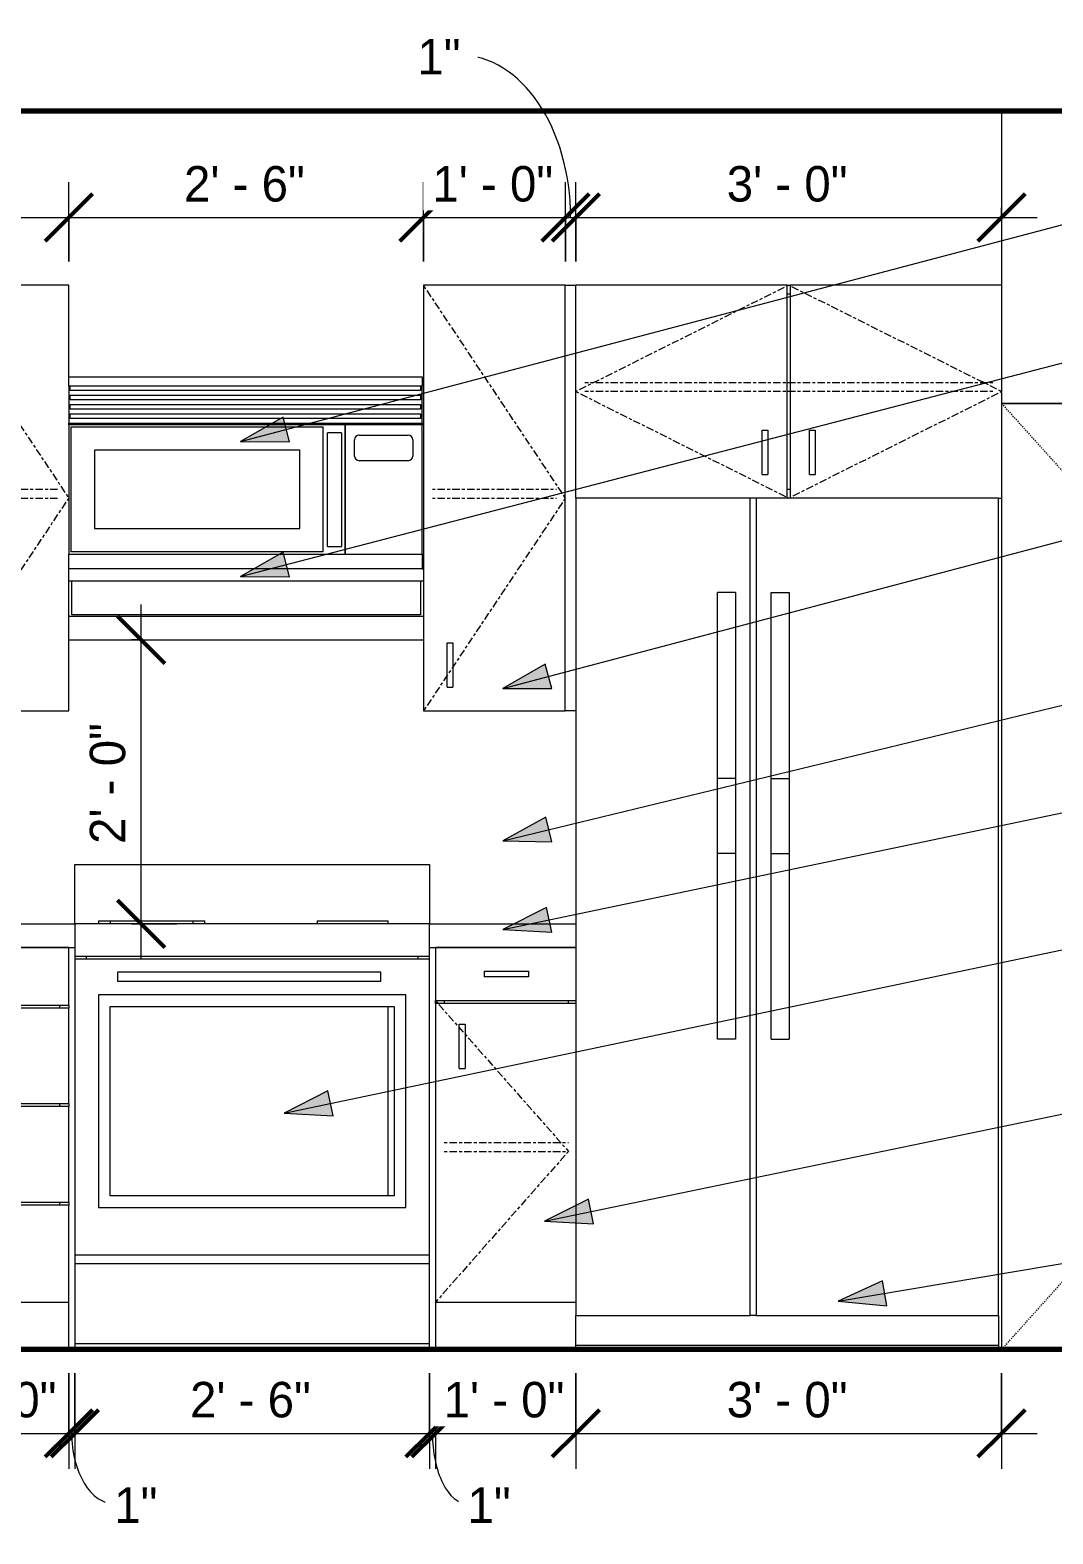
# Model space of a CAD drawing. Header units: inches. Extents: x -3927 to -2736, y 120 to 11438.
# Drawn here: x -3370.3 to -3283.8, y 120.4 to 247.6 of the extents above; entities that cross this region are included whole.
import ezdxf

# ---------------------------------------------------------------- set-up
doc = ezdxf.new("R2010")
doc.units = ezdxf.units.IN
doc.header["$MEASUREMENT"] = 0
doc.linetypes.add('Center', pattern=[1.25, 0.25, -0.1875, 0.625, -0.1875])
doc.linetypes.add('Dash 1_16_', pattern=[0.125, 0.0625, -0.0625])
for name, color, linetype, lineweight in [('0-6', 130, 'Continuous', 5), ('A-ANNO-DIMS', 211, 'Continuous', 9), ('A-ANNO-DIMS-32', 211, 'Continuous', 9), ('A-DOOR-3', 31, 'Continuous', 9), ('A-DOOR-5', 31, 'Dash 1_16_', 9), ('A-FLOR-2', 10, 'Continuous', 70), ('A-WALL', 113, 'Continuous', 18), ('A-WALL-4', 113, 'Continuous', 9), ('G-ANNO-TEXT', 231, 'Continuous', 9), ('Q-CASE', 31, 'Continuous', 9), ('Q-CASE-2', 31, 'Center', 9), ('Q-SPCQ', 91, 'Continuous', 9)]:
    doc.layers.add(name, color=color, linetype=linetype, lineweight=lineweight)
doc.styles.add('Century Gothic', font='ufonts.com_century-gothic.ttf', dxfattribs={"height": 3})
doc.dimstyles.new('OD_1__HACK', dxfattribs={"dimscale": 12, "dimtxt": 3.132505, "dimasz": 0.333333, "dimexe": 0.25, "dimexo": 0.166667, "dimgap": 0.041667, "dimtad": 1, "dimdec": 0, "dimzin": 3, "dimdsep": 46, "dimlunit": 4, "dimtxsty": 'Century Gothic', "dimblk1": 'OBLIQUE', "dimblk2": 'OBLIQUE', "dimsah": 1, "dimcen": 0.09, "dimdle": 0.25, "dimazin": 0, "dimtfac": 1, "dimtdec": 4, "dimtix": 1, "dimtmove": 0, "dimatfit": 3, "dimfxl": 1, "dimtvp": 1, "dimtfill": 1, "dimfrac": 2, "dimtolj": 1, "dimtzin": 0, "dimarcsym": 2})
doc.dimstyles.new('OD_1__HACK_1', dxfattribs={"dimscale": 12, "dimtxt": 3.132505, "dimasz": 0.333333, "dimexe": 0.25, "dimexo": 0.166667, "dimgap": 0.041667, "dimtad": 1, "dimdec": 0, "dimzin": 3, "dimdsep": 46, "dimlunit": 4, "dimtxsty": 'Century Gothic', "dimblk1": 'OBLIQUE', "dimblk2": 'OBLIQUE', "dimsah": 1, "dimcen": 0.09, "dimdle": 0.25, "dimazin": 0, "dimtfac": 1, "dimtdec": 4, "dimtix": 1, "dimtmove": 1, "dimatfit": 3, "dimfxl": 1, "dimtvp": 1, "dimtfill": 1, "dimfrac": 2, "dimtolj": 1, "dimtzin": 0, "dimarcsym": 2})
doc.dimstyles.new('OD_1__HACK_2', dxfattribs={"dimscale": 12, "dimtxt": 3.132505, "dimasz": 0.333333, "dimexe": 0.25, "dimexo": 0.166667, "dimgap": 0.041667, "dimtad": 1, "dimdec": 0, "dimzin": 3, "dimdsep": 46, "dimlunit": 4, "dimtxsty": 'Century Gothic', "dimblk1": 'OBLIQUE', "dimblk2": 'OBLIQUE', "dimsah": 1, "dimcen": 0.09, "dimdle": 0.25, "dimazin": 0, "dimtfac": 1, "dimtdec": 4, "dimtix": 1, "dimtmove": 0, "dimatfit": 3, "dimfxl": 1, "dimtvp": 1, "dimtfill": 1, "dimfrac": 2, "dimtolj": 1, "dimtzin": 0, "dimarcsym": 2})
doc.dimstyles.new('OD_1__HACK_2_1', dxfattribs={"dimscale": 12, "dimtxt": 3.132505, "dimasz": 0.333333, "dimexe": 0.25, "dimexo": 0.166667, "dimgap": 0.041667, "dimtad": 1, "dimdec": 0, "dimzin": 3, "dimdsep": 46, "dimlunit": 4, "dimtxsty": 'Century Gothic', "dimblk1": 'OBLIQUE', "dimblk2": 'OBLIQUE', "dimsah": 1, "dimcen": 0.09, "dimdle": 0.25, "dimazin": 0, "dimtfac": 1, "dimtdec": 4, "dimtix": 1, "dimtmove": 1, "dimatfit": 3, "dimfxl": 1, "dimtvp": 1, "dimtfill": 1, "dimfrac": 2, "dimtolj": 1, "dimtzin": 0, "dimarcsym": 2})

# ---------------------------------------------------------------- blocks, each defined once
blk = doc.blocks.new('CTR - 1st Phase - Shell_rvt-2-2ND _ 3RD FLOOR - 1BD D  - ADA TYPE B - KITCHEN SIDE WALL')
at = {"layer": 'A-FLOR-2'}
for p, q in [((-11363.4, 240.75), (-11198.43, 240.75)), ((-11198.43, 136), (-11363.4, 136))]:
    blk.add_line(p, q, dxfattribs=at)
blk = doc.blocks.new('SWING - SINGLE - FLUSH - 36_ x 80_ - OFFSET PIVOT DOOR AT MAGIC PAK AND WASHER_DRYER-3199415-2ND _ 3RD FLOOR - 1BD D  - ADA TYPE B - KITCHEN SIDE WALL')
at = {"layer": 'A-DOOR-3'}
for p, q in [((-11198.45, 216), (-11234.36, 216)), ((-11234.36, 216), (-11234.36, 136))]:
    blk.add_line(p, q, dxfattribs=at)
at = {"layer": 'A-DOOR-5'}
for p, q in [((-11234.36, 216), (-11198.45, 176.1)), ((-11234.36, 136), (-11198.45, 175.9))]:
    blk.add_line(p, q, dxfattribs=at)
blk = doc.blocks.new('Refrigerator_-_Side-by-Side_6047 - 36_ X 30_-345559-2ND _ 3RD FLOOR - 1BD D  - ADA TYPE B - KITCHEN SIDE WALL')
at = {"layer": 'Q-SPCQ'}
for p, q in [((-11255.61, 208), (-11270.36, 208)), ((-11270.36, 208), (-11270.36, 138.87)), ((-11255.11, 208), (-11255.61, 208)), ((-11255.61, 138.87), (-11255.61, 208)), ((-11234.61, 208), (-11255.11, 208)), ((-11255.11, 208), (-11255.11, 138.87)), ((-11234.61, 138.87), (-11234.61, 208)), ((-11258.38, 184.29), (-11258.38, 200)), ((-11256.87, 200), (-11258.38, 200)), ((-11256.87, 200), (-11256.87, 184.29)), ((-11253.84, 184.29), (-11253.84, 200)), ((-11253.84, 200), (-11252.33, 200)), ((-11252.33, 200), (-11252.33, 184.29)), ((-11258.38, 177.94), (-11258.38, 184.29)), ((-11256.87, 184.29), (-11258.38, 184.29)), ((-11256.87, 184.29), (-11256.87, 177.94)), ((-11253.84, 177.94), (-11253.84, 184.29)), ((-11253.84, 184.29), (-11252.33, 184.29)), ((-11252.33, 184.29), (-11252.33, 177.94)), ((-11258.38, 162.23), (-11258.38, 177.94)), ((-11256.87, 177.94), (-11258.38, 177.94)), ((-11256.87, 177.94), (-11256.87, 162.23)), ((-11253.84, 162.23), (-11253.84, 177.94)), ((-11253.84, 177.94), (-11252.33, 177.94)), ((-11252.33, 177.94), (-11252.33, 162.23)), ((-11256.87, 162.23), (-11258.38, 162.23)), ((-11253.84, 162.23), (-11252.33, 162.23)), ((-11270.36, 136.37), (-11270.36, 138.87)), ((-11270.36, 138.87), (-11255.61, 138.87)), ((-11255.11, 138.87), (-11255.61, 138.87)), ((-11255.11, 138.87), (-11234.61, 138.87)), ((-11234.61, 138.87), (-11234.61, 136.37)), ((-11270.36, 136.37), (-11234.61, 136.37)), ((-11270.36, 136), (-11270.36, 136.37)), ((-11234.61, 136.37), (-11234.61, 136))]:
    blk.add_line(p, q, dxfattribs=at)
blk = doc.blocks.new('30quot_MicrowaveVent_11166 - 70cm miele oven-2322118-2ND _ 3RD FLOOR - 1BD D  - ADA TYPE B - KITCHEN SIDE WALL')
at = {"layer": 'Q-CASE'}
for p, q in [((-11313.24, 217.47), (-11313.24, 218.26)), ((-11313.24, 218.26), (-11283.36, 218.26)), ((-11313.12, 217.47), (-11313.24, 217.47)), ((-11313.24, 217.47), (-11313.24, 214.32)), ((-11313.12, 217.08), (-11313.12, 217.47)), ((-11283.48, 217.47), (-11313.12, 217.47)), ((-11283.36, 217.47), (-11283.48, 217.47)), ((-11283.48, 217.47), (-11283.48, 217.08)), ((-11283.36, 218.26), (-11283.36, 217.47)), ((-11283.36, 214.32), (-11283.36, 217.47)), ((-11283.48, 217.08), (-11313.12, 217.08)), ((-11313.12, 216.29), (-11313.12, 216.69)), ((-11313.12, 216.69), (-11283.48, 216.69)), ((-11283.48, 216.29), (-11313.12, 216.29)), ((-11283.48, 216.69), (-11283.48, 216.29)), ((-11313.12, 215.5), (-11313.12, 215.9)), ((-11313.12, 215.9), (-11283.48, 215.9)), ((-11283.48, 215.5), (-11313.12, 215.5)), ((-11313.12, 214.72), (-11313.12, 215.11)), ((-11313.12, 215.11), (-11283.48, 215.11)), ((-11283.48, 215.9), (-11283.48, 215.5)), ((-11283.48, 215.11), (-11283.48, 214.72)), ((-11313.24, 214.32), (-11283.36, 214.32)), ((-11313.24, 214.2), (-11313.24, 214.32)), ((-11289.85, 214.2), (-11313.24, 214.2)), ((-11313.24, 214.2), (-11313.24, 203.26)), ((-11283.48, 214.72), (-11313.12, 214.72)), ((-11313.04, 203.46), (-11313.04, 214.01)), ((-11313.04, 214.01), (-11291.74, 214.01)), ((-11291.74, 214.01), (-11291.74, 203.46)), ((-11289.85, 203.26), (-11289.85, 214.2)), ((-11283.36, 214.2), (-11289.85, 214.2)), ((-11289.85, 214.2), (-11289.85, 203.26)), ((-11283.36, 214.32), (-11283.36, 214.2)), ((-11283.36, 203.26), (-11283.36, 214.2)), ((-11291.35, 203.91), (-11291.35, 213.51)), ((-11290.16, 213.51), (-11291.35, 213.51)), ((-11290.16, 213.51), (-11290.16, 203.91)), ((-11289.07, 211.55), (-11289.07, 212.93)), ((-11288.67, 213.32), (-11284.54, 213.32)), ((-11284.14, 212.93), (-11284.14, 211.55)), ((-11293.71, 212.04), (-11311.07, 212.04)), ((-11311.07, 212.04), (-11311.07, 205.43)), ((-11293.71, 212.04), (-11311.07, 212.04)), ((-11311.07, 212.04), (-11311.07, 205.43)), ((-11293.71, 205.43), (-11293.71, 212.04)), ((-11293.71, 205.43), (-11293.71, 212.04)), ((-11284.54, 211.15), (-11288.67, 211.15)), ((-11311.07, 205.43), (-11293.71, 205.43)), ((-11311.07, 205.43), (-11293.71, 205.43)), ((-11291.35, 203.91), (-11290.16, 203.91)), ((-11313.24, 203.26), (-11289.85, 203.26)), ((-11313.24, 202), (-11313.24, 203.26)), ((-11291.74, 203.46), (-11313.04, 203.46)), ((-11289.85, 203.26), (-11283.36, 203.26)), ((-11283.36, 203.26), (-11283.36, 202)), ((-11283.36, 202), (-11313.24, 202))]:
    blk.add_line(p, q, dxfattribs=at)
for centre, start, end in [((-11288.67, 212.93), 90, 180), ((-11284.54, 212.93), 0, 90), ((-11288.67, 211.55), 180, 270), ((-11284.54, 211.55), 270, 0)]:
    blk.add_arc(centre, 0.394, start, end, dxfattribs=at)
blk = doc.blocks.new('300 Series Wall Hung Cabinet_302 - 24_ X 36_-2573584-2ND _ 3RD FLOOR - 1BD D  - ADA TYPE B - KITCHEN SIDE WALL')
at = {"layer": 'Q-CASE'}
for p, q in [((-11337.24, 226), (-11337.24, 190)), ((-11325.36, 226), (-11337.24, 226)), ((-11325.36, 190), (-11325.36, 226)), ((-11325.36, 226), (-11325.11, 226)), ((-11325.11, 225.25), (-11325.36, 225.25)), ((-11325.11, 226), (-11325.11, 190)), ((-11313.24, 226), (-11325.11, 226)), ((-11313.24, 218.26), (-11313.24, 226)), ((-11313.24, 200.5), (-11313.24, 202)), ((-11313.24, 190), (-11313.24, 196)), ((-11327.49, 195.75), (-11327, 195.75)), ((-11327.49, 192), (-11327.49, 195.75)), ((-11327, 195.75), (-11327, 192)), ((-11323.49, 195.75), (-11323, 195.75)), ((-11323.49, 192), (-11323.49, 195.75)), ((-11323, 195.75), (-11323, 192)), ((-11327.49, 192), (-11327, 192)), ((-11325.36, 190.75), (-11325.11, 190.75)), ((-11323.49, 192), (-11323, 192)), ((-11337.24, 190), (-11325.36, 190)), ((-11325.11, 190), (-11325.36, 190)), ((-11325.11, 190), (-11313.24, 190))]:
    blk.add_line(p, q, dxfattribs=at)
at = {"layer": 'Q-CASE-2'}
for p, q in [((-11337.24, 208), (-11325.24, 226)), ((-11325.24, 226), (-11313.24, 208)), ((-11336.49, 208.75), (-11313.99, 208.75)), ((-11325.24, 190), (-11337.24, 208)), ((-11336.49, 208), (-11313.99, 208)), ((-11313.24, 208), (-11325.24, 190))]:
    blk.add_line(p, q, dxfattribs=at)
blk = doc.blocks.new('Single Door 1 Drawer 211 - 211 Base Cabinet Single Door1 Drawer 12_-2709705-2ND _ 3RD FLOOR - 1BD D  - ADA TYPE B - KITCHEN SIDE WALL')
at = {"layer": 'Q-CASE'}
for p, q in [((-11282.23, 170), (-11282.23, 165.5)), ((-11270.36, 170), (-11282.23, 170)), ((-11278.11, 168), (-11274.36, 168)), ((-11278.11, 168), (-11278.11, 167.5)), ((-11274.36, 168), (-11274.36, 167.5)), ((-11274.36, 167.5), (-11278.11, 167.5)), ((-11282.23, 165.5), (-11270.36, 165.5)), ((-11282.23, 165.25), (-11282.23, 165.5)), ((-11281.48, 165.5), (-11281.48, 165.25)), ((-11270.98, 165.25), (-11270.98, 165.5)), ((-11282.23, 165.25), (-11282.23, 140)), ((-11270.36, 165.25), (-11282.23, 165.25)), ((-11280.22, 163.5), (-11279.73, 163.5)), ((-11280.22, 159.75), (-11280.22, 163.5)), ((-11279.73, 163.5), (-11279.73, 159.75)), ((-11280.22, 159.75), (-11279.73, 159.75)), ((-11282.23, 140), (-11270.36, 140)), ((-11282.23, 140), (-11282.23, 136))]:
    blk.add_line(p, q, dxfattribs=at)
at = {"layer": 'Q-CASE-2'}
for p, q in [((-11282.23, 165.5), (-11270.98, 152.75)), ((-11270.98, 152.75), (-11282.23, 140)), ((-11281.48, 153.5), (-11270.98, 153.5)), ((-11281.48, 152.75), (-11270.98, 152.75))]:
    blk.add_line(p, q, dxfattribs=at)
blk = doc.blocks.new('Base Cabinet 4 Drawer 254 - Base Cabinet 4 Drawer 254 12_-2556189-2ND _ 3RD FLOOR - 1BD D  - ADA TYPE B - KITCHEN SIDE WALL')
at = {"layer": 'Q-CASE'}
for p, q in [((-11313.24, 170), (-11325.24, 170)), ((-11325.24, 170), (-11325.24, 165.12)), ((-11313.24, 165.12), (-11313.24, 170)), ((-11321.11, 167.75), (-11317.36, 167.75)), ((-11321.11, 167.25), (-11321.11, 167.75)), ((-11317.36, 167.25), (-11321.11, 167.25)), ((-11317.36, 167.25), (-11317.36, 167.75)), ((-11325.24, 165.12), (-11313.24, 165.12)), ((-11313.24, 164.87), (-11325.24, 164.87)), ((-11325.24, 164.87), (-11325.24, 156.79)), ((-11324.49, 165.12), (-11324.49, 164.87)), ((-11313.99, 164.87), (-11313.99, 165.12)), ((-11313.24, 165.12), (-11313.24, 164.87)), ((-11313.24, 156.79), (-11313.24, 164.87)), ((-11321.11, 161.09), (-11317.36, 161.09)), ((-11321.11, 160.58), (-11321.11, 161.09)), ((-11317.36, 160.58), (-11321.11, 160.58)), ((-11317.36, 160.58), (-11317.36, 161.09)), ((-11325.24, 156.79), (-11313.24, 156.79)), ((-11313.24, 156.54), (-11325.24, 156.54)), ((-11325.24, 156.54), (-11325.24, 148.46)), ((-11324.49, 156.79), (-11324.49, 156.54)), ((-11313.99, 156.54), (-11313.99, 156.79)), ((-11313.24, 156.79), (-11313.24, 156.54)), ((-11313.24, 148.46), (-11313.24, 156.54)), ((-11321.11, 152.75), (-11317.36, 152.75)), ((-11321.11, 152.25), (-11321.11, 152.75)), ((-11317.36, 152.25), (-11317.36, 152.75)), ((-11317.36, 152.25), (-11321.11, 152.25)), ((-11325.24, 148.46), (-11313.24, 148.46)), ((-11313.24, 148.21), (-11325.24, 148.21)), ((-11325.24, 148.21), (-11325.24, 140)), ((-11324.49, 148.46), (-11324.49, 148.21)), ((-11313.99, 148.21), (-11313.99, 148.46)), ((-11313.24, 148.46), (-11313.24, 148.21)), ((-11313.24, 140), (-11313.24, 148.21)), ((-11321.11, 144.42), (-11317.36, 144.42)), ((-11321.11, 143.92), (-11321.11, 144.42)), ((-11317.36, 143.92), (-11321.11, 143.92)), ((-11317.36, 143.92), (-11317.36, 144.42)), ((-11325.24, 140), (-11313.24, 140)), ((-11313.24, 136), (-11313.24, 140))]:
    blk.add_line(p, q, dxfattribs=at)
blk = doc.blocks.new('300 Series Wall Hung Cabinet_302 - 18_ x 36_-2359323-2ND _ 3RD FLOOR - 1BD D  - ADA TYPE B - KITCHEN SIDE WALL')
at = {"layer": 'Q-CASE'}
for p, q in [((-11252.48, 226), (-11270.36, 226)), ((-11252.48, 208), (-11252.48, 226)), ((-11252.48, 226), (-11252.23, 226)), ((-11252.23, 225.25), (-11252.48, 225.25)), ((-11234.36, 226), (-11252.23, 226)), ((-11252.23, 226), (-11252.23, 208)), ((-11254.6, 213.75), (-11254.11, 213.75)), ((-11254.6, 210), (-11254.6, 213.75)), ((-11254.11, 213.75), (-11254.11, 210)), ((-11250.6, 213.75), (-11250.11, 213.75)), ((-11250.6, 210), (-11250.6, 213.75)), ((-11250.11, 213.75), (-11250.11, 210)), ((-11254.6, 210), (-11254.11, 210)), ((-11250.6, 210), (-11250.11, 210)), ((-11252.48, 208.75), (-11252.23, 208.75)), ((-11234.61, 208), (-11234.36, 208))]:
    blk.add_line(p, q, dxfattribs=at)
at = {"layer": 'Q-CASE-2'}
for p, q in [((-11252.36, 226), (-11270.36, 217)), ((-11234.36, 217), (-11252.36, 226)), ((-11235.11, 217.75), (-11269.61, 217.75)), ((-11270.36, 217), (-11252.36, 208)), ((-11235.11, 217), (-11269.61, 217)), ((-11252.36, 208), (-11234.36, 217))]:
    blk.add_line(p, q, dxfattribs=at)
blk = doc.blocks.new('300 Series Wall Hung Cabinet_301 - 12_-2216986-2ND _ 3RD FLOOR - 1BD D  - ADA TYPE B - KITCHEN SIDE WALL')
at = {"layer": 'Q-CASE'}
for p, q in [((-11283.24, 226), (-11283.24, 200.5)), ((-11271.25, 226), (-11283.24, 226)), ((-11283.24, 196), (-11283.24, 190)), ((-11281.24, 195.75), (-11280.75, 195.75)), ((-11281.24, 192), (-11281.24, 195.75)), ((-11280.75, 195.75), (-11280.75, 192)), ((-11281.24, 192), (-11280.75, 192)), ((-11283.24, 190), (-11271.25, 190))]:
    blk.add_line(p, q, dxfattribs=at)
at = {"layer": 'Q-CASE-2'}
for p, q in [((-11271.25, 208.02), (-11283.24, 226)), ((-11282.49, 208.75), (-11271.99, 208.75)), ((-11271.25, 207.98), (-11283.24, 190)), ((-11282.49, 208), (-11271.99, 208))]:
    blk.add_line(p, q, dxfattribs=at)
blk = doc.blocks.new('Cabinet Filler50 - Cabinet Filler-2794800-2ND _ 3RD FLOOR - 1BD D  - ADA TYPE B - KITCHEN SIDE WALL')
at = {"layer": 'A-WALL'}
for p, q in [((-11271.25, 226), (-11270.36, 226)), ((-11271.25, 190), (-11271.25, 226)), ((-11270.36, 208), (-11270.36, 226)), ((-11270.36, 190), (-11271.25, 190))]:
    blk.add_line(p, q, dxfattribs=at)
blk = doc.blocks.new('Range_Hood_386 - 30_ Wide-2577799-2ND _ 3RD FLOOR - 1BD D  - ADA TYPE B - KITCHEN SIDE WALL')
at = {"layer": 'Q-SPCQ'}
for p, q in [((-11313.24, 201), (-11312.99, 201)), ((-11312.99, 201), (-11283.49, 201)), ((-11312.99, 198.12), (-11312.99, 201)), ((-11283.49, 201), (-11283.24, 201)), ((-11283.49, 201), (-11283.49, 198.12)), ((-11283.36, 202), (-11283.24, 202)), ((-11313.24, 198), (-11313.24, 200.5)), ((-11283.24, 200.5), (-11283.24, 198)), ((-11313.24, 196), (-11313.24, 198)), ((-11313.24, 198), (-11283.24, 198)), ((-11283.49, 198.12), (-11312.99, 198.12)), ((-11283.24, 198), (-11283.24, 196)), ((-11313.24, 196), (-11283.24, 196))]:
    blk.add_line(p, q, dxfattribs=at)
blk = doc.blocks.new('DIMBLOCK26-2ND _ 3RD FLOOR - 1BD D  - ADA TYPE B - KITCHEN SIDE WALL')
at = {"layer": 'A-ANNO-DIMS-32'}
for p, q in [((-3391.06, 228), (-3391.06, 234.72)), ((-3367.06, 228), (-3367.06, 234.72)), ((-3391.06, 231.72), (-3367.06, 231.72)), ((-3391.06, 231.72), (-3391.06, 228)), ((-3367.06, 231.72), (-3367.06, 228))]:
    blk.add_line(p, q, dxfattribs=at)
at = {"layer": 'A-ANNO-DIMS-32', "lineweight": 50}
for p, q in [((-3391.06, 231.72), (-3389.06, 233.72)), ((-3367.06, 231.72), (-3365.06, 233.72)), ((-3391.06, 231.72), (-3393.06, 229.72)), ((-3367.06, 231.72), (-3369.06, 229.72))]:
    blk.add_line(p, q, dxfattribs=at)
at = {"layer": 'A-ANNO-DIMS-32', "color": 0, "insert": (-3384.31, 236.07), "char_height": 3, "width": 12.5897, "attachment_point": 1, "line_spacing_factor": 0.984502, "style": 'Century Gothic', "bg_fill": 3, "box_fill_scale": 1.25, "bg_fill_color": 256, "bg_fill_true_color": 13158600, "bg_fill_transparency": 0}
blk.add_mtext('2\' - 0"', dxfattribs=at)
blk = doc.blocks.new('_Oblique')
at = {"color": 0, "linetype": 'ByBlock', "lineweight": -2}
blk.add_line((-0.5, -0.5), (0.5, 0.5), dxfattribs=at)
blk = doc.blocks.new('DIMBLOCK27-2ND _ 3RD FLOOR - 1BD D  - ADA TYPE B - KITCHEN SIDE WALL')
at = {"layer": 'A-ANNO-DIMS-32'}
for p, q in [((-3367.06, 228), (-3367.06, 234.72)), ((-3337.06, 228), (-3337.06, 234.72)), ((-3367.06, 231.72), (-3337.06, 231.72)), ((-3367.06, 231.72), (-3367.06, 228)), ((-3337.06, 231.72), (-3337.06, 228))]:
    blk.add_line(p, q, dxfattribs=at)
at = {"layer": 'A-ANNO-DIMS-32', "lineweight": 50}
for p, q in [((-3367.06, 231.72), (-3365.06, 233.72)), ((-3337.06, 231.72), (-3335.06, 233.72)), ((-3367.06, 231.72), (-3369.06, 229.72)), ((-3337.06, 231.72), (-3339.06, 229.72))]:
    blk.add_line(p, q, dxfattribs=at)
at = {"layer": 'A-ANNO-DIMS-32', "color": 0, "insert": (-3357.31, 236.07), "char_height": 3, "width": 12.5897, "attachment_point": 1, "line_spacing_factor": 0.984502, "style": 'Century Gothic', "bg_fill": 3, "box_fill_scale": 1.25, "bg_fill_color": 256, "bg_fill_true_color": 13158600, "bg_fill_transparency": 0}
blk.add_mtext('2\' - 6"', dxfattribs=at)
blk = doc.blocks.new('DIMBLOCK28-2ND _ 3RD FLOOR - 1BD D  - ADA TYPE B - KITCHEN SIDE WALL')
at = {"layer": 'A-ANNO-DIMS-32'}
for p, q in [((-3337.06, 228), (-3337.06, 234.72)), ((-3325.06, 228), (-3325.06, 234.72)), ((-3337.06, 231.72), (-3325.06, 231.72)), ((-3337.06, 231.72), (-3337.06, 228)), ((-3325.06, 231.72), (-3325.06, 228))]:
    blk.add_line(p, q, dxfattribs=at)
at = {"layer": 'A-ANNO-DIMS-32', "lineweight": 50}
for p, q in [((-3337.06, 231.72), (-3335.06, 233.72)), ((-3325.06, 231.72), (-3323.06, 233.72)), ((-3337.06, 231.72), (-3339.06, 229.72)), ((-3325.06, 231.72), (-3327.06, 229.72))]:
    blk.add_line(p, q, dxfattribs=at)
at = {"layer": 'A-ANNO-DIMS-32', "color": 0, "insert": (-3336.31, 236.07), "char_height": 3, "width": 12.5897, "attachment_point": 1, "line_spacing_factor": 0.984502, "style": 'Century Gothic', "bg_fill": 3, "box_fill_scale": 1.25, "bg_fill_color": 256, "bg_fill_true_color": 13158600, "bg_fill_transparency": 0}
blk.add_mtext('1\' - 0"', dxfattribs=at)
blk = doc.blocks.new('DIMBLOCK29-2ND _ 3RD FLOOR - 1BD D  - ADA TYPE B - KITCHEN SIDE WALL')
at = {"layer": 'A-ANNO-DIMS-32'}
for p, q in [((-3325.06, 228), (-3325.06, 234.72)), ((-3324.18, 228), (-3324.18, 234.72)), ((-3325.06, 231.72), (-3324.18, 231.72)), ((-3325.06, 231.72), (-3325.06, 228)), ((-3324.18, 231.72), (-3324.18, 228))]:
    blk.add_line(p, q, dxfattribs=at)
at = {"layer": 'A-ANNO-DIMS-32', "lineweight": 50}
for p, q in [((-3325.06, 231.72), (-3323.06, 233.72)), ((-3324.18, 231.72), (-3322.18, 233.72)), ((-3325.06, 231.72), (-3327.06, 229.72)), ((-3324.18, 231.72), (-3326.18, 229.72))]:
    blk.add_line(p, q, dxfattribs=at)
at = {"layer": 'A-ANNO-DIMS-32'}
blk.add_ellipse((-3333.95, 231.72), major_axis=(0, 13.71), ratio=0.680537, start_param=4.712389, end_param=6.283185, dxfattribs=at)
at = {"layer": 'A-ANNO-DIMS-32', "color": 0, "insert": (-3337.58, 246.82), "char_height": 3, "width": 4.3557, "attachment_point": 1, "line_spacing_factor": 0.984502, "style": 'Century Gothic', "bg_fill": 3, "box_fill_scale": 1.25, "bg_fill_color": 256, "bg_fill_true_color": 13158600, "bg_fill_transparency": 0}
blk.add_mtext('1"', dxfattribs=at)
blk = doc.blocks.new('DIMBLOCK30-2ND _ 3RD FLOOR - 1BD D  - ADA TYPE B - KITCHEN SIDE WALL')
at = {"layer": 'A-ANNO-DIMS-32'}
for p, q in [((-3324.18, 228), (-3324.18, 234.72)), ((-3324.18, 231.72), (-3285.18, 231.72)), ((-3324.18, 231.72), (-3324.18, 228)), ((-3288.18, 232.55), (-3288.18, 228.72)), ((-3288.18, 231.72), (-3288.18, 232.55))]:
    blk.add_line(p, q, dxfattribs=at)
at = {"layer": 'A-ANNO-DIMS-32', "lineweight": 50}
for p, q in [((-3324.18, 231.72), (-3322.18, 233.72)), ((-3288.18, 231.72), (-3286.18, 233.72)), ((-3324.18, 231.72), (-3326.18, 229.72)), ((-3288.18, 231.72), (-3290.18, 229.72))]:
    blk.add_line(p, q, dxfattribs=at)
at = {"layer": 'A-ANNO-DIMS-32', "color": 0, "insert": (-3311.42, 236.07), "char_height": 3, "width": 12.5897, "attachment_point": 1, "line_spacing_factor": 0.984502, "style": 'Century Gothic', "bg_fill": 3, "box_fill_scale": 1.25, "bg_fill_color": 256, "bg_fill_true_color": 13158600, "bg_fill_transparency": 0}
blk.add_mtext('3\' - 0"', dxfattribs=at)
blk = doc.blocks.new('DIMBLOCK34-2ND _ 3RD FLOOR - 1BD D  - ADA TYPE B - KITCHEN SIDE WALL')
at = {"layer": 'A-ANNO-DIMS-32'}
for p, q in [((-3379.06, 134), (-3379.06, 125.91)), ((-3379.06, 128.91), (-3379.06, 134)), ((-3367.06, 134), (-3367.06, 125.91)), ((-3367.06, 128.91), (-3367.06, 134)), ((-3379.06, 128.91), (-3367.06, 128.91))]:
    blk.add_line(p, q, dxfattribs=at)
at = {"layer": 'A-ANNO-DIMS-32', "lineweight": 50}
for p, q in [((-3379.06, 128.91), (-3377.06, 130.91)), ((-3367.06, 128.91), (-3365.06, 130.91)), ((-3379.06, 128.91), (-3381.06, 126.91)), ((-3367.06, 128.91), (-3369.06, 126.91))]:
    blk.add_line(p, q, dxfattribs=at)
at = {"layer": 'A-ANNO-DIMS-32', "color": 0, "insert": (-3378.31, 133.26), "char_height": 3, "width": 12.5897, "attachment_point": 1, "line_spacing_factor": 0.984502, "style": 'Century Gothic', "bg_fill": 3, "box_fill_scale": 1.25, "bg_fill_color": 256, "bg_fill_true_color": 13158600, "bg_fill_transparency": 0}
blk.add_mtext('1\' - 0"', dxfattribs=at)
blk = doc.blocks.new('DIMBLOCK35-2ND _ 3RD FLOOR - 1BD D  - ADA TYPE B - KITCHEN SIDE WALL')
at = {"layer": 'A-ANNO-DIMS-32'}
for p, q in [((-3367.06, 134), (-3367.06, 125.91)), ((-3367.06, 128.91), (-3367.06, 134)), ((-3366.55, 134), (-3366.55, 125.91)), ((-3366.55, 128.91), (-3366.55, 134)), ((-3367.06, 128.91), (-3366.55, 128.91))]:
    blk.add_line(p, q, dxfattribs=at)
at = {"layer": 'A-ANNO-DIMS-32', "lineweight": 50}
for p, q in [((-3367.06, 128.91), (-3365.06, 130.91)), ((-3366.55, 128.91), (-3364.55, 130.91)), ((-3367.06, 128.91), (-3369.06, 126.91)), ((-3366.55, 128.91), (-3368.55, 126.91))]:
    blk.add_line(p, q, dxfattribs=at)
at = {"layer": 'A-ANNO-DIMS-32'}
blk.add_ellipse((-3363.21, 128.91), major_axis=(0, 5.95), ratio=0.604594, start_param=1.570796, end_param=3.141593, dxfattribs=at)
at = {"layer": 'A-ANNO-DIMS-32', "color": 0, "insert": (-3363.21, 124.34), "char_height": 3, "width": 4.3557, "attachment_point": 1, "line_spacing_factor": 0.984502, "style": 'Century Gothic', "bg_fill": 3, "box_fill_scale": 1.25, "bg_fill_color": 256, "bg_fill_true_color": 13158600, "bg_fill_transparency": 0}
blk.add_mtext('1"', dxfattribs=at)
blk = doc.blocks.new('DIMBLOCK36-2ND _ 3RD FLOOR - 1BD D  - ADA TYPE B - KITCHEN SIDE WALL')
at = {"layer": 'A-ANNO-DIMS-32'}
for p, q in [((-3366.55, 134), (-3366.55, 125.91)), ((-3366.55, 128.91), (-3366.55, 134)), ((-3336.55, 134), (-3336.55, 125.91)), ((-3336.55, 128.91), (-3336.55, 134)), ((-3366.55, 128.91), (-3336.55, 128.91))]:
    blk.add_line(p, q, dxfattribs=at)
at = {"layer": 'A-ANNO-DIMS-32', "lineweight": 50}
for p, q in [((-3366.55, 128.91), (-3364.55, 130.91)), ((-3336.55, 128.91), (-3334.55, 130.91)), ((-3366.55, 128.91), (-3368.55, 126.91)), ((-3336.55, 128.91), (-3338.55, 126.91))]:
    blk.add_line(p, q, dxfattribs=at)
at = {"layer": 'A-ANNO-DIMS-32', "color": 0, "insert": (-3356.8, 133.26), "char_height": 3, "width": 12.5897, "attachment_point": 1, "line_spacing_factor": 0.984502, "style": 'Century Gothic', "bg_fill": 3, "box_fill_scale": 1.25, "bg_fill_color": 256, "bg_fill_true_color": 13158600, "bg_fill_transparency": 0}
blk.add_mtext('2\' - 6"', dxfattribs=at)
blk = doc.blocks.new('DIMBLOCK37-2ND _ 3RD FLOOR - 1BD D  - ADA TYPE B - KITCHEN SIDE WALL')
at = {"layer": 'A-ANNO-DIMS-32'}
for p, q in [((-3336.55, 134), (-3336.55, 125.91)), ((-3336.55, 128.91), (-3336.55, 134)), ((-3336.05, 134), (-3336.05, 125.91)), ((-3336.05, 128.91), (-3336.05, 134)), ((-3336.55, 128.91), (-3336.05, 128.91))]:
    blk.add_line(p, q, dxfattribs=at)
at = {"layer": 'A-ANNO-DIMS-32', "lineweight": 50}
for p, q in [((-3336.55, 128.91), (-3334.55, 130.91)), ((-3336.05, 128.91), (-3334.05, 130.91)), ((-3336.55, 128.91), (-3338.55, 126.91)), ((-3336.05, 128.91), (-3338.05, 126.91))]:
    blk.add_line(p, q, dxfattribs=at)
at = {"layer": 'A-ANNO-DIMS-32'}
blk.add_ellipse((-3333.34, 128.91), major_axis=(0, 5.95), ratio=0.498115, start_param=1.570796, end_param=3.141593, dxfattribs=at)
at = {"layer": 'A-ANNO-DIMS-32', "color": 0, "insert": (-3333.34, 124.34), "char_height": 3, "width": 4.3557, "attachment_point": 1, "line_spacing_factor": 0.984502, "style": 'Century Gothic', "bg_fill": 3, "box_fill_scale": 1.25, "bg_fill_color": 256, "bg_fill_true_color": 13158600, "bg_fill_transparency": 0}
blk.add_mtext('1"', dxfattribs=at)
blk = doc.blocks.new('DIMBLOCK38-2ND _ 3RD FLOOR - 1BD D  - ADA TYPE B - KITCHEN SIDE WALL')
at = {"layer": 'A-ANNO-DIMS-32'}
for p, q in [((-3336.05, 134), (-3336.05, 125.91)), ((-3336.05, 128.91), (-3336.05, 134)), ((-3324.18, 134), (-3324.18, 125.91)), ((-3324.18, 128.91), (-3324.18, 134)), ((-3336.05, 128.91), (-3324.18, 128.91))]:
    blk.add_line(p, q, dxfattribs=at)
at = {"layer": 'A-ANNO-DIMS-32', "lineweight": 50}
for p, q in [((-3336.05, 128.91), (-3334.05, 130.91)), ((-3324.18, 128.91), (-3322.18, 130.91)), ((-3336.05, 128.91), (-3338.05, 126.91)), ((-3324.18, 128.91), (-3326.18, 126.91))]:
    blk.add_line(p, q, dxfattribs=at)
at = {"layer": 'A-ANNO-DIMS-32', "color": 0, "insert": (-3335.36, 133.26), "char_height": 3, "width": 12.5897, "attachment_point": 1, "line_spacing_factor": 0.984502, "style": 'Century Gothic', "bg_fill": 3, "box_fill_scale": 1.25, "bg_fill_color": 256, "bg_fill_true_color": 13158600, "bg_fill_transparency": 0}
blk.add_mtext('1\' - 0"', dxfattribs=at)
blk = doc.blocks.new('DIMBLOCK39-2ND _ 3RD FLOOR - 1BD D  - ADA TYPE B - KITCHEN SIDE WALL')
at = {"layer": 'A-ANNO-DIMS-32'}
for p, q in [((-3324.18, 134), (-3324.18, 125.91)), ((-3324.18, 128.91), (-3324.18, 134)), ((-3288.18, 134), (-3288.18, 125.91)), ((-3288.18, 128.91), (-3288.18, 134)), ((-3324.18, 128.91), (-3285.18, 128.91))]:
    blk.add_line(p, q, dxfattribs=at)
at = {"layer": 'A-ANNO-DIMS-32', "lineweight": 50}
for p, q in [((-3324.18, 128.91), (-3322.18, 130.91)), ((-3288.18, 128.91), (-3286.18, 130.91)), ((-3324.18, 128.91), (-3326.18, 126.91)), ((-3288.18, 128.91), (-3290.18, 126.91))]:
    blk.add_line(p, q, dxfattribs=at)
at = {"layer": 'A-ANNO-DIMS-32', "color": 0, "insert": (-3311.42, 133.26), "char_height": 3, "width": 12.5897, "attachment_point": 1, "line_spacing_factor": 0.984502, "style": 'Century Gothic', "bg_fill": 3, "box_fill_scale": 1.25, "bg_fill_color": 256, "bg_fill_true_color": 13158600, "bg_fill_transparency": 0}
blk.add_mtext('3\' - 0"', dxfattribs=at)
blk = doc.blocks.new('DIMBLOCK45-2ND _ 3RD FLOOR - 1BD D  - ADA TYPE B - KITCHEN SIDE WALL')
at = {"layer": 'A-ANNO-DIMS-32'}
for p, q in [((-3360.93, 169), (-3360.93, 199)), ((-3361.76, 196), (-3357.93, 196)), ((-3360.93, 196), (-3361.76, 196)), ((-3361.76, 172), (-3357.93, 172)), ((-3360.93, 172), (-3361.76, 172))]:
    blk.add_line(p, q, dxfattribs=at)
at = {"layer": 'A-ANNO-DIMS-32', "lineweight": 50}
for p, q in [((-3360.93, 196), (-3362.93, 198)), ((-3360.93, 196), (-3358.93, 194)), ((-3360.93, 172), (-3362.93, 174)), ((-3360.93, 172), (-3358.93, 170))]:
    blk.add_line(p, q, dxfattribs=at)
at = {"layer": 'A-ANNO-DIMS-32', "color": 0, "insert": (-3365.28, 178.75), "char_height": 3, "width": 12.5897, "attachment_point": 1, "rotation": 90, "line_spacing_factor": 0.984502, "style": 'Century Gothic', "bg_fill": 3, "box_fill_scale": 1.25, "bg_fill_color": 256, "bg_fill_true_color": 13158600, "bg_fill_transparency": 0}
blk.add_mtext('2\' - 0"', dxfattribs=at)

msp = doc.modelspace()

# ---------------------------------------------------------------- hatches: boundary and pattern name
at = {"layer": 'G-ANNO-TEXT'}
for points in [[(-3352.53, 212.78), (-3348.39, 212.76), (-3348.94, 214.84)], [(-3352.53, 201.37), (-3348.39, 201.34), (-3348.93, 203.41)], [(-3330.36, 191.89), (-3326.21, 191.88), (-3326.76, 193.95)], [(-3330.36, 179.02), (-3326.22, 178.92), (-3326.72, 181)], [(-3330.36, 171.51), (-3326.22, 171.28), (-3326.66, 173.37)], [(-3348.84, 155.98), (-3344.7, 155.76), (-3345.14, 157.86)], [(-3326.82, 146.85), (-3322.68, 146.62), (-3323.12, 148.71)], [(-3302, 140.08), (-3297.88, 139.69), (-3298.24, 141.8)]]:
    msp.add_hatch(color=256, dxfattribs=at).paths.add_polyline_path(points, flags=0)

# ---------------------------------------------------------------- linework, layer by layer
at = {"layer": 'A-WALL'}
for p, q in [((-3288.18, 240.75), (-3288.18, 216)), ((-3288.18, 216), (-3252.27, 216))]:
    msp.add_line(p, q, dxfattribs=at)
at = {"layer": 'A-WALL-4'}
for p, q in [((-3392.44, 172), (-3366.55, 172)), ((-3336.55, 172), (-3324.18, 172)), ((-3392.42, 170), (-3366.55, 170)), ((-3336.55, 170), (-3324.18, 170))]:
    msp.add_line(p, q, dxfattribs=at)
at = {"layer": 'G-ANNO-TEXT'}
for p, q in [((-3330.36, 191.89), (-3240.16, 215.72)), ((-3348.94, 214.84), (-3352.53, 212.78)), ((-3348.39, 212.76), (-3348.94, 214.84)), ((-3352.53, 212.78), (-3348.39, 212.76)), ((-3348.93, 203.41), (-3352.53, 201.37)), ((-3348.39, 201.34), (-3348.93, 203.41)), ((-3352.53, 201.37), (-3348.39, 201.34)), ((-3330.36, 179.02), (-3240.16, 200.85)), ((-3326.76, 193.95), (-3330.36, 191.89)), ((-3326.21, 191.88), (-3326.76, 193.95)), ((-3330.36, 191.89), (-3326.21, 191.88)), ((-3330.36, 171.51), (-3240.16, 190.32)), ((-3326.72, 181), (-3330.36, 179.02)), ((-3326.22, 178.92), (-3326.72, 181)), ((-3348.84, 155.98), (-3240.16, 178.81)), ((-3330.36, 179.02), (-3326.22, 178.92)), ((-3326.66, 173.37), (-3330.36, 171.51)), ((-3326.22, 171.28), (-3326.66, 173.37)), ((-3330.36, 171.51), (-3326.22, 171.28)), ((-3326.82, 146.85), (-3240.16, 164.81)), ((-3345.14, 157.86), (-3348.84, 155.98)), ((-3344.7, 155.76), (-3345.14, 157.86)), ((-3348.84, 155.98), (-3344.7, 155.76)), ((-3302, 140.08), (-3240.16, 150.5)), ((-3323.12, 148.71), (-3326.82, 146.85)), ((-3322.68, 146.62), (-3323.12, 148.71)), ((-3326.82, 146.85), (-3322.68, 146.62)), ((-3298.24, 141.8), (-3302, 140.08)), ((-3297.88, 139.69), (-3298.24, 141.8)), ((-3302, 140.08), (-3297.88, 139.69))]:
    msp.add_line(p, q, dxfattribs=at)
at = {"layer": 'Q-SPCQ'}
for p, q in [((-3366.55, 172), (-3366.55, 177)), ((-3366.55, 177), (-3336.55, 177)), ((-3336.55, 177), (-3336.55, 172)), ((-3336.55, 172), (-3366.55, 172)), ((-3366.55, 172), (-3366.55, 169.26)), ((-3364.55, 172.25), (-3364.55, 172)), ((-3364.55, 172.25), (-3363.57, 172.25)), ((-3363.55, 172.25), (-3363.55, 172)), ((-3363.55, 172.25), (-3356.55, 172.25)), ((-3356.55, 172), (-3356.55, 172.25)), ((-3356.53, 172.25), (-3355.55, 172.25)), ((-3355.55, 172), (-3355.55, 172.25)), ((-3346.05, 172.25), (-3346.05, 172)), ((-3346.05, 172.25), (-3340.05, 172.25)), ((-3340.05, 172), (-3340.05, 172.25)), ((-3336.55, 169.26), (-3336.55, 172)), ((-3366.55, 169.26), (-3336.55, 169.26)), ((-3366.55, 169.26), (-3366.55, 169.01)), ((-3365.55, 169.01), (-3365.55, 169.26)), ((-3337.55, 169.26), (-3337.55, 169.01)), ((-3336.55, 169.01), (-3336.55, 169.26)), ((-3336.55, 169.01), (-3366.55, 169.01)), ((-3366.55, 169.01), (-3366.55, 144)), ((-3340.68, 167.9), (-3362.94, 167.9)), ((-3362.94, 167.9), (-3362.94, 167.15)), ((-3340.68, 167.15), (-3340.68, 167.9)), ((-3336.55, 144), (-3336.55, 169.01)), ((-3362.94, 167.15), (-3340.68, 167.15)), ((-3338.55, 166), (-3364.55, 166)), ((-3364.55, 166), (-3364.55, 148)), ((-3338.55, 148), (-3338.55, 166)), ((-3363.55, 149), (-3363.55, 165)), ((-3363.55, 165), (-3339.55, 165)), ((-3340.05, 149), (-3340.05, 165)), ((-3339.55, 165), (-3339.55, 149)), ((-3339.55, 149), (-3363.55, 149)), ((-3364.55, 148), (-3338.55, 148)), ((-3366.55, 144), (-3336.55, 144)), ((-3366.55, 144), (-3366.55, 143.25)), ((-3336.55, 143.25), (-3336.55, 144)), ((-3336.55, 143.25), (-3366.55, 143.25)), ((-3366.55, 143.25), (-3366.55, 136.5)), ((-3336.55, 136.5), (-3336.55, 143.25)), ((-3366.55, 136.5), (-3336.55, 136.5)), ((-3366.55, 136.5), (-3366.55, 136)), ((-3336.55, 136), (-3336.55, 136.5))]:
    msp.add_line(p, q, dxfattribs=at)

# ---------------------------------------------------------------- block references
at = {"layer": '0-6'}
msp.add_blockref('CTR - 1st Phase - Shell_rvt-2-2ND _ 3RD FLOOR - 1BD D  - ADA TYPE B - KITCHEN SIDE WALL', (7946.18, 0), dxfattribs=at)
at = {"layer": 'A-DOOR-3'}
msp.add_blockref('SWING - SINGLE - FLUSH - 36_ x 80_ - OFFSET PIVOT DOOR AT MAGIC PAK AND WASHER_DRYER-3199415-2ND _ 3RD FLOOR - 1BD D  - ADA TYPE B - KITCHEN SIDE WALL', (7946.18, 0), dxfattribs=at)
at = {"layer": 'A-WALL'}
msp.add_blockref('Cabinet Filler50 - Cabinet Filler-2794800-2ND _ 3RD FLOOR - 1BD D  - ADA TYPE B - KITCHEN SIDE WALL', (7946.18, 0), dxfattribs=at)
at = {"layer": 'Q-CASE'}
for name in ['300 Series Wall Hung Cabinet_302 - 24_ X 36_-2573584-2ND _ 3RD FLOOR - 1BD D  - ADA TYPE B - KITCHEN SIDE WALL', '300 Series Wall Hung Cabinet_301 - 12_-2216986-2ND _ 3RD FLOOR - 1BD D  - ADA TYPE B - KITCHEN SIDE WALL', '300 Series Wall Hung Cabinet_302 - 18_ x 36_-2359323-2ND _ 3RD FLOOR - 1BD D  - ADA TYPE B - KITCHEN SIDE WALL', '30quot_MicrowaveVent_11166 - 70cm miele oven-2322118-2ND _ 3RD FLOOR - 1BD D  - ADA TYPE B - KITCHEN SIDE WALL', 'Base Cabinet 4 Drawer 254 - Base Cabinet 4 Drawer 254 12_-2556189-2ND _ 3RD FLOOR - 1BD D  - ADA TYPE B - KITCHEN SIDE WALL', 'Single Door 1 Drawer 211 - 211 Base Cabinet Single Door1 Drawer 12_-2709705-2ND _ 3RD FLOOR - 1BD D  - ADA TYPE B - KITCHEN SIDE WALL']:
    msp.add_blockref(name, (7946.18, 0), dxfattribs=at)
at = {"layer": 'Q-SPCQ'}
for name in ['Refrigerator_-_Side-by-Side_6047 - 36_ X 30_-345559-2ND _ 3RD FLOOR - 1BD D  - ADA TYPE B - KITCHEN SIDE WALL', 'Range_Hood_386 - 30_ Wide-2577799-2ND _ 3RD FLOOR - 1BD D  - ADA TYPE B - KITCHEN SIDE WALL']:
    msp.add_blockref(name, (7946.18, 0), dxfattribs=at)

# ---------------------------------------------------------------- next in the draw order: dimensions: what is measured, and where the dimension line sits
at = {"layer": 'A-ANNO-DIMS'}
for base, p1, p2, dimstyle, override, picture, middle in [((-3367.06, 231.72), (-3391.06, 226), (-3367.06, 226), 'OD_1__HACK', {"dimpost": '<>', "dimfxl": 24}, 'DIMBLOCK26-2ND _ 3RD FLOOR - 1BD D  - ADA TYPE B - KITCHEN SIDE WALL', (-3379.06, 233.8)), ((-3367.06, 128.91), (-3379.06, 136), (-3367.06, 136), 'OD_1__HACK_2', {"dimpost": '<>', "dimfxl": 12}, 'DIMBLOCK34-2ND _ 3RD FLOOR - 1BD D  - ADA TYPE B - KITCHEN SIDE WALL', (-3373.06, 130.99))]:
    dim = msp.add_linear_dim(base=base, p1=p1, p2=p2, dimstyle=dimstyle, override=override, dxfattribs=at)
    dim.commit()
    dim.dimension.update_dxf_attribs({"geometry": picture, "text_midpoint": middle})
dim = msp.add_linear_dim(base=(-3360.93, 196), p1=(-3363.76, 172), p2=(-3363.76, 196), angle=90, dimstyle='OD_1__HACK_2', override={"dimpost": '<>', "dimfxl": 24}, dxfattribs=at)
dim.commit()
dim.dimension.update_dxf_attribs({"geometry": 'DIMBLOCK45-2ND _ 3RD FLOOR - 1BD D  - ADA TYPE B - KITCHEN SIDE WALL', "text_midpoint": (-3363.01, 184)})

# ---------------------------------------------------------------- next in the draw order: dimensions: what is measured, and where the dimension line sits
dim = msp.add_linear_dim(base=(-3337.06, 231.72), p1=(-3367.06, 226), p2=(-3337.06, 226), dimstyle='OD_1__HACK', override={"dimpost": '<>', "dimfxl": 30}, dxfattribs=at)
dim.commit()
dim.dimension.update_dxf_attribs({"geometry": 'DIMBLOCK27-2ND _ 3RD FLOOR - 1BD D  - ADA TYPE B - KITCHEN SIDE WALL', "text_midpoint": (-3352.06, 233.8)})
dim = msp.add_linear_dim(base=(-3366.55, 128.91), p1=(-3367.06, 136), p2=(-3366.55, 136), dimstyle='OD_1__HACK_2_1', override={"dimpost": '<>', "dimfxl": 0.507664}, dxfattribs=at)
dim.commit()
dim.dimension.update_dxf_attribs({"geometry": 'DIMBLOCK35-2ND _ 3RD FLOOR - 1BD D  - ADA TYPE B - KITCHEN SIDE WALL', "text_midpoint": (-3361.03, 122.34), "dimtype": 160})

# ---------------------------------------------------------------- next in the draw order: dimensions: what is measured, and where the dimension line sits
for base, p1, p2, dimstyle, override, picture, middle in [((-3325.06, 231.72), (-3337.06, 226), (-3325.06, 226), 'OD_1__HACK', {"dimpost": '<>', "dimfxl": 12}, 'DIMBLOCK28-2ND _ 3RD FLOOR - 1BD D  - ADA TYPE B - KITCHEN SIDE WALL', (-3331.06, 233.8)), ((-3336.55, 128.91), (-3366.55, 136), (-3336.55, 136), 'OD_1__HACK_2', {"dimpost": '<>', "dimfxl": 30}, 'DIMBLOCK36-2ND _ 3RD FLOOR - 1BD D  - ADA TYPE B - KITCHEN SIDE WALL', (-3351.55, 130.99))]:
    dim = msp.add_linear_dim(base=base, p1=p1, p2=p2, dimstyle=dimstyle, override=override, dxfattribs=at)
    dim.commit()
    dim.dimension.update_dxf_attribs({"geometry": picture, "text_midpoint": middle})

# ---------------------------------------------------------------- next in the draw order: dimensions: what is measured, and where the dimension line sits
for base, p1, p2, dimstyle, override, picture, middle in [((-3324.18, 231.72), (-3325.06, 226), (-3324.18, 226), 'OD_1__HACK_1', {"dimpost": '<>', "dimfxl": 0.882664}, 'DIMBLOCK29-2ND _ 3RD FLOOR - 1BD D  - ADA TYPE B - KITCHEN SIDE WALL', (-3335.4, 244.82)), ((-3336.05311722, 128.90980428), (-3336.55311722, 136), (-3336.05311722, 136), 'OD_1__HACK_2_1', {"dimpost": '<>', "dimfxl": 0.5}, 'DIMBLOCK37-2ND _ 3RD FLOOR - 1BD D  - ADA TYPE B - KITCHEN SIDE WALL', (-3331.16061697, 122.34206176))]:
    dim = msp.add_linear_dim(base=base, p1=p1, p2=p2, dimstyle=dimstyle, override=override, dxfattribs=at)
    dim.commit()
    dim.dimension.update_dxf_attribs({"geometry": picture, "text_midpoint": middle, "dimtype": 160})

# ---------------------------------------------------------------- next in the draw order: dimensions: what is measured, and where the dimension line sits
for base, p1, p2, dimstyle, override, picture, middle in [((-3288.18, 231.72), (-3324.18, 226), (-3288.18, 234.55), 'OD_1__HACK', {"dimpost": '<>', "dimfxl": 37.001902}, 'DIMBLOCK30-2ND _ 3RD FLOOR - 1BD D  - ADA TYPE B - KITCHEN SIDE WALL', (-3306.18, 233.8)), ((-3324.18, 128.91), (-3336.05, 136), (-3324.18, 136), 'OD_1__HACK_2', {"dimpost": '<>', "dimfxl": 11.875}, 'DIMBLOCK38-2ND _ 3RD FLOOR - 1BD D  - ADA TYPE B - KITCHEN SIDE WALL', (-3330.12, 130.99))]:
    dim = msp.add_linear_dim(base=base, p1=p1, p2=p2, dimstyle=dimstyle, override=override, dxfattribs=at)
    dim.commit()
    dim.dimension.update_dxf_attribs({"geometry": picture, "text_midpoint": middle})

# ---------------------------------------------------------------- next in the draw order: linework, layer by layer
at = {"layer": 'G-ANNO-TEXT'}
for p, q in [((-3352.53, 212.78), (-3240.16, 242.42)), ((-3352.53, 201.37), (-3240.16, 230.57))]:
    msp.add_line(p, q, dxfattribs=at)

# ---------------------------------------------------------------- next in the draw order: dimensions: what is measured, and where the dimension line sits
at = {"layer": 'A-ANNO-DIMS'}
dim = msp.add_linear_dim(base=(-3288.18, 128.91), p1=(-3324.18, 136), p2=(-3288.18, 136), dimstyle='OD_1__HACK_2', override={"dimpost": '<>', "dimfxl": 36}, dxfattribs=at)
dim.commit()
dim.dimension.update_dxf_attribs({"geometry": 'DIMBLOCK39-2ND _ 3RD FLOOR - 1BD D  - ADA TYPE B - KITCHEN SIDE WALL', "text_midpoint": (-3306.18, 130.99)})

doc.saveas('drawing.dxf')
